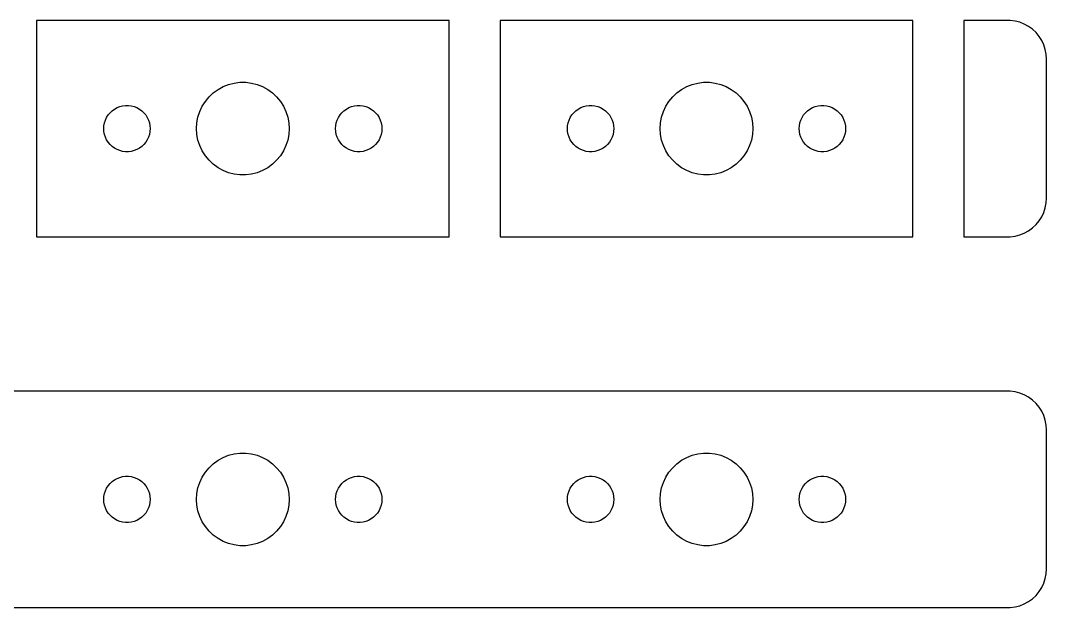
# Model space of a CAD drawing. Header units: metres. Extents: x -52 to 52, y -7 to 79.
# Drawn here: x -14.4 to 52, y -7 to 31 of the extents above; entities that cross this region are included whole.
import ezdxf

# ---------------------------------------------------------------- set-up
doc = ezdxf.new("R2010")
doc.units = ezdxf.units.M

msp = doc.modelspace()

# ---------------------------------------------------------------- linework, layer by layer
for p, q in [((13.3471, 30.9951), (-13.3471, 30.9951)), ((-13.3471, 30.9951), (-13.3471, 17.0049)), ((13.3471, 17.0049), (13.3471, 30.9951)), ((43.3471, 30.9951), (16.6529, 30.9951)), ((16.6529, 30.9951), (16.6529, 17.0049)), ((43.3471, 17.0049), (43.3471, 30.9951)), ((49.657, 30.9951), (46.6529, 30.9951)), ((46.6529, 30.9951), (46.6529, 17.0049)), ((49.9684, 30.9557), (49.657, 30.9951)), ((50.2725, 30.8776), (49.9684, 30.9557)), ((50.5644, 30.7621), (50.2725, 30.8776)), ((50.8396, 30.6108), (50.5644, 30.7621)), ((51.0936, 30.4263), (50.8396, 30.6108)), ((51.3224, 30.2114), (51.0936, 30.4263)), ((51.5225, 29.9695), (51.3224, 30.2114)), ((51.6908, 29.7044), (51.5225, 29.9695)), ((51.8244, 29.4203), (51.6908, 29.7044)), ((51.9214, 29.1217), (51.8244, 29.4203)), ((51.9803, 28.8133), (51.9214, 29.1217)), ((52, 28.5), (51.9803, 28.8133)), ((52, 19.5), (52, 28.5)), ((-1.60747, 26.533), (-1.27733, 26.7145)), ((-1.27733, 26.7145), (-0.927048, 26.8532)), ((-0.927048, 26.8532), (-0.562134, 26.9469)), ((-0.562134, 26.9469), (-0.18837, 26.9941)), ((-0.18837, 26.9941), (0.18837, 26.9941)), ((0.18837, 26.9941), (0.562134, 26.9469)), ((0.562134, 26.9469), (0.927048, 26.8532)), ((0.927048, 26.8532), (1.27733, 26.7145)), ((1.27733, 26.7145), (1.60747, 26.533)), ((28.3925, 26.533), (28.7227, 26.7145)), ((28.7227, 26.7145), (29.0729, 26.8532)), ((29.0729, 26.8532), (29.4379, 26.9469)), ((29.4379, 26.9469), (29.8116, 26.9941)), ((29.8116, 26.9941), (30.1884, 26.9941)), ((30.1884, 26.9941), (30.5621, 26.9469)), ((30.5621, 26.9469), (30.927, 26.8532)), ((30.927, 26.8532), (31.2773, 26.7145)), ((31.2773, 26.7145), (31.6075, 26.533)), ((-2.42705, 25.7634), (-2.1869, 26.0536)), ((-2.1869, 26.0536), (-1.91226, 26.3115)), ((-1.91226, 26.3115), (-1.60747, 26.533)), ((1.60747, 26.533), (1.91226, 26.3115)), ((1.91226, 26.3115), (2.1869, 26.0536)), ((2.1869, 26.0536), (2.42705, 25.7634)), ((27.5729, 25.7634), (27.8131, 26.0536)), ((27.8131, 26.0536), (28.0877, 26.3115)), ((28.0877, 26.3115), (28.3925, 26.533)), ((31.6075, 26.533), (31.9123, 26.3115)), ((31.9123, 26.3115), (32.1869, 26.0536)), ((32.1869, 26.0536), (32.427, 25.7634)), ((-8.45613, 25.1558), (-8.30373, 25.2665)), ((-8.30373, 25.2665), (-8.13866, 25.3572)), ((-8.13866, 25.3572), (-7.96352, 25.4266)), ((-7.96352, 25.4266), (-7.78107, 25.4734)), ((-7.78107, 25.4734), (-7.59418, 25.497)), ((-7.59418, 25.497), (-7.40581, 25.497)), ((-7.40581, 25.497), (-7.21892, 25.4734)), ((-7.21892, 25.4734), (-7.03647, 25.4266)), ((-7.03647, 25.4266), (-6.86133, 25.3572)), ((-6.86133, 25.3572), (-6.69626, 25.2665)), ((-6.69626, 25.2665), (-6.54385, 25.1558)), ((-2.78932, 25.1044), (-2.62891, 25.4453)), ((-2.62891, 25.4453), (-2.42705, 25.7634)), ((2.42705, 25.7634), (2.62891, 25.4453)), ((2.62891, 25.4453), (2.78932, 25.1044)), ((6.54385, 25.1558), (6.69626, 25.2665)), ((6.69626, 25.2665), (6.86133, 25.3572)), ((6.86133, 25.3572), (7.03647, 25.4266)), ((7.03647, 25.4266), (7.21892, 25.4734)), ((7.21892, 25.4734), (7.40581, 25.497)), ((7.40581, 25.497), (7.59418, 25.497)), ((7.59418, 25.497), (7.78107, 25.4734)), ((7.78107, 25.4734), (7.96352, 25.4266)), ((7.96352, 25.4266), (8.13866, 25.3572)), ((8.13866, 25.3572), (8.30373, 25.2665)), ((8.30373, 25.2665), (8.45613, 25.1558)), ((21.5439, 25.1558), (21.6963, 25.2665)), ((21.6963, 25.2665), (21.8613, 25.3572)), ((21.8613, 25.3572), (22.0365, 25.4266)), ((22.0365, 25.4266), (22.2189, 25.4734)), ((22.2189, 25.4734), (22.4058, 25.497)), ((22.4058, 25.497), (22.5942, 25.497)), ((22.5942, 25.497), (22.7811, 25.4734)), ((22.7811, 25.4734), (22.9635, 25.4266)), ((22.9635, 25.4266), (23.1387, 25.3572)), ((23.1387, 25.3572), (23.3037, 25.2665)), ((23.3037, 25.2665), (23.4561, 25.1558)), ((27.2107, 25.1044), (27.3711, 25.4453)), ((27.3711, 25.4453), (27.5729, 25.7634)), ((32.427, 25.7634), (32.6289, 25.4453)), ((32.6289, 25.4453), (32.7893, 25.1044)), ((36.5439, 25.1558), (36.6963, 25.2665)), ((36.6963, 25.2665), (36.8613, 25.3572)), ((36.8613, 25.3572), (37.0365, 25.4266)), ((37.0365, 25.4266), (37.2189, 25.4734)), ((37.2189, 25.4734), (37.4058, 25.497)), ((37.4058, 25.497), (37.5942, 25.497)), ((37.5942, 25.497), (37.7811, 25.4734)), ((37.7811, 25.4734), (37.9635, 25.4266)), ((37.9635, 25.4266), (38.1387, 25.3572)), ((38.1387, 25.3572), (38.3037, 25.2665)), ((38.3037, 25.2665), (38.4561, 25.1558)), ((-8.89465, 24.5522), (-8.81445, 24.7226)), ((-8.81445, 24.7226), (-8.71352, 24.8817)), ((-8.71352, 24.8817), (-8.59344, 25.0268)), ((-8.59344, 25.0268), (-8.45613, 25.1558)), ((-6.54385, 25.1558), (-6.40654, 25.0268)), ((-6.40654, 25.0268), (-6.28647, 24.8817)), ((-6.28647, 24.8817), (-6.18553, 24.7226)), ((-6.18553, 24.7226), (-6.10533, 24.5522)), ((-2.97633, 24.376), (-2.90575, 24.7461)), ((-2.90575, 24.7461), (-2.78932, 25.1044)), ((2.78932, 25.1044), (2.90575, 24.7461)), ((2.90575, 24.7461), (2.97633, 24.376)), ((6.10533, 24.5522), (6.18553, 24.7226)), ((6.18553, 24.7226), (6.28647, 24.8817)), ((6.28647, 24.8817), (6.40654, 25.0268)), ((6.40654, 25.0268), (6.54385, 25.1558)), ((8.45613, 25.1558), (8.59344, 25.0268)), ((8.59344, 25.0268), (8.71352, 24.8817)), ((8.71352, 24.8817), (8.81445, 24.7226)), ((8.81445, 24.7226), (8.89465, 24.5522)), ((21.1053, 24.5522), (21.1855, 24.7226)), ((21.1855, 24.7226), (21.2865, 24.8817)), ((21.2865, 24.8817), (21.4065, 25.0268)), ((21.4065, 25.0268), (21.5439, 25.1558)), ((23.4561, 25.1558), (23.5934, 25.0268)), ((23.5934, 25.0268), (23.7135, 24.8817)), ((23.7135, 24.8817), (23.8145, 24.7226)), ((23.8145, 24.7226), (23.8947, 24.5522)), ((27.0237, 24.376), (27.0942, 24.7461)), ((27.0942, 24.7461), (27.2107, 25.1044)), ((32.7893, 25.1044), (32.9057, 24.7461)), ((32.9057, 24.7461), (32.9763, 24.376)), ((36.1053, 24.5522), (36.1855, 24.7226)), ((36.1855, 24.7226), (36.2865, 24.8817)), ((36.2865, 24.8817), (36.4065, 25.0268)), ((36.4065, 25.0268), (36.5439, 25.1558)), ((38.4561, 25.1558), (38.5934, 25.0268)), ((38.5934, 25.0268), (38.7135, 24.8817)), ((38.7135, 24.8817), (38.8145, 24.7226)), ((38.8145, 24.7226), (38.8947, 24.5522)), ((-9, 24), (-8.98816, 24.188)), ((-8.98816, 23.812), (-9, 24)), ((-8.98816, 24.188), (-8.95287, 24.373)), ((-8.95287, 24.373), (-8.89465, 24.5522)), ((-6.10533, 24.5522), (-6.04712, 24.373)), ((-6.04712, 24.373), (-6.01183, 24.188)), ((-6.01183, 24.188), (-6, 24)), ((-6, 24), (-6.01183, 23.812)), ((-3, 24), (-2.97633, 24.376)), ((-2.97633, 23.624), (-3, 24)), ((2.97633, 24.376), (3, 24)), ((3, 24), (2.97633, 23.624)), ((6, 24), (6.01183, 24.188)), ((6.01183, 23.812), (6, 24)), ((6.01183, 24.188), (6.04712, 24.373)), ((6.04712, 24.373), (6.10533, 24.5522)), ((8.89465, 24.5522), (8.95287, 24.373)), ((8.95287, 24.373), (8.98816, 24.188)), ((8.98816, 24.188), (9, 24)), ((9, 24), (8.98816, 23.812)), ((21, 24), (21.0118, 24.188)), ((21.0118, 23.812), (21, 24)), ((21.0118, 24.188), (21.0471, 24.373)), ((21.0471, 24.373), (21.1053, 24.5522)), ((23.8947, 24.5522), (23.9529, 24.373)), ((23.9529, 24.373), (23.9882, 24.188)), ((23.9882, 24.188), (24, 24)), ((24, 24), (23.9882, 23.812)), ((27, 24), (27.0237, 24.376)), ((27.0237, 23.624), (27, 24)), ((32.9763, 24.376), (33, 24)), ((33, 24), (32.9763, 23.624)), ((36, 24), (36.0118, 24.188)), ((36.0118, 23.812), (36, 24)), ((36.0118, 24.188), (36.0471, 24.373)), ((36.0471, 24.373), (36.1053, 24.5522)), ((38.8947, 24.5522), (38.9529, 24.373)), ((38.9529, 24.373), (38.9882, 24.188)), ((38.9882, 24.188), (39, 24)), ((39, 24), (38.9882, 23.812)), ((-8.95287, 23.627), (-8.98816, 23.812)), ((-8.89465, 23.4478), (-8.95287, 23.627)), ((-8.81445, 23.2774), (-8.89465, 23.4478)), ((-8.71352, 23.1183), (-8.81445, 23.2774)), ((-6.18553, 23.2774), (-6.28647, 23.1183)), ((-6.10533, 23.4478), (-6.18553, 23.2774)), ((-6.04712, 23.627), (-6.10533, 23.4478)), ((-6.01183, 23.812), (-6.04712, 23.627)), ((-2.90575, 23.2539), (-2.97633, 23.624)), ((-2.78932, 22.8956), (-2.90575, 23.2539)), ((2.90575, 23.2539), (2.78932, 22.8956)), ((2.97633, 23.624), (2.90575, 23.2539)), ((6.04712, 23.627), (6.01183, 23.812)), ((6.10533, 23.4478), (6.04712, 23.627)), ((6.18553, 23.2774), (6.10533, 23.4478)), ((6.28647, 23.1183), (6.18553, 23.2774)), ((8.81445, 23.2774), (8.71352, 23.1183)), ((8.89465, 23.4478), (8.81445, 23.2774)), ((8.95287, 23.627), (8.89465, 23.4478)), ((8.98816, 23.812), (8.95287, 23.627)), ((21.0471, 23.627), (21.0118, 23.812)), ((21.1053, 23.4478), (21.0471, 23.627)), ((21.1855, 23.2774), (21.1053, 23.4478)), ((21.2865, 23.1183), (21.1855, 23.2774)), ((23.8145, 23.2774), (23.7135, 23.1183)), ((23.8947, 23.4478), (23.8145, 23.2774)), ((23.9529, 23.627), (23.8947, 23.4478)), ((23.9882, 23.812), (23.9529, 23.627)), ((27.0942, 23.2539), (27.0237, 23.624)), ((27.2107, 22.8956), (27.0942, 23.2539)), ((32.9057, 23.2539), (32.7893, 22.8956)), ((32.9763, 23.624), (32.9057, 23.2539)), ((36.0471, 23.627), (36.0118, 23.812)), ((36.1053, 23.4478), (36.0471, 23.627)), ((36.1855, 23.2774), (36.1053, 23.4478)), ((36.2865, 23.1183), (36.1855, 23.2774)), ((38.8145, 23.2774), (38.7135, 23.1183)), ((38.8947, 23.4478), (38.8145, 23.2774)), ((38.9529, 23.627), (38.8947, 23.4478)), ((38.9882, 23.812), (38.9529, 23.627)), ((-8.59344, 22.9732), (-8.71352, 23.1183)), ((-8.45613, 22.8442), (-8.59344, 22.9732)), ((-8.30373, 22.7335), (-8.45613, 22.8442)), ((-8.13866, 22.6428), (-8.30373, 22.7335)), ((-7.96352, 22.5734), (-8.13866, 22.6428)), ((-7.78107, 22.5266), (-7.96352, 22.5734)), ((-7.03647, 22.5734), (-7.21892, 22.5266)), ((-6.86133, 22.6428), (-7.03647, 22.5734)), ((-6.69626, 22.7335), (-6.86133, 22.6428)), ((-6.54385, 22.8442), (-6.69626, 22.7335)), ((-6.40654, 22.9732), (-6.54385, 22.8442)), ((-6.28647, 23.1183), (-6.40654, 22.9732)), ((-2.62891, 22.5547), (-2.78932, 22.8956)), ((2.78932, 22.8956), (2.62891, 22.5547)), ((6.40654, 22.9732), (6.28647, 23.1183)), ((6.54385, 22.8442), (6.40654, 22.9732)), ((6.69626, 22.7335), (6.54385, 22.8442)), ((6.86133, 22.6428), (6.69626, 22.7335)), ((7.03647, 22.5734), (6.86133, 22.6428)), ((7.21892, 22.5266), (7.03647, 22.5734)), ((7.96352, 22.5734), (7.78107, 22.5266)), ((8.13866, 22.6428), (7.96352, 22.5734)), ((8.30373, 22.7335), (8.13866, 22.6428)), ((8.45613, 22.8442), (8.30373, 22.7335)), ((8.59344, 22.9732), (8.45613, 22.8442)), ((8.71352, 23.1183), (8.59344, 22.9732)), ((21.4065, 22.9732), (21.2865, 23.1183)), ((21.5439, 22.8442), (21.4065, 22.9732)), ((21.6963, 22.7335), (21.5439, 22.8442)), ((21.8613, 22.6428), (21.6963, 22.7335)), ((22.0365, 22.5734), (21.8613, 22.6428)), ((22.2189, 22.5266), (22.0365, 22.5734)), ((22.9635, 22.5734), (22.7811, 22.5266)), ((23.1387, 22.6428), (22.9635, 22.5734)), ((23.3037, 22.7335), (23.1387, 22.6428)), ((23.4561, 22.8442), (23.3037, 22.7335)), ((23.5934, 22.9732), (23.4561, 22.8442)), ((23.7135, 23.1183), (23.5934, 22.9732)), ((27.3711, 22.5547), (27.2107, 22.8956)), ((32.7893, 22.8956), (32.6289, 22.5547)), ((36.4065, 22.9732), (36.2865, 23.1183)), ((36.5439, 22.8442), (36.4065, 22.9732)), ((36.6963, 22.7335), (36.5439, 22.8442)), ((36.8613, 22.6428), (36.6963, 22.7335)), ((37.0365, 22.5734), (36.8613, 22.6428)), ((37.2189, 22.5266), (37.0365, 22.5734)), ((37.9635, 22.5734), (37.7811, 22.5266)), ((38.1387, 22.6428), (37.9635, 22.5734)), ((38.3037, 22.7335), (38.1387, 22.6428)), ((38.4561, 22.8442), (38.3037, 22.7335)), ((38.5934, 22.9732), (38.4561, 22.8442)), ((38.7135, 23.1183), (38.5934, 22.9732)), ((-7.59418, 22.503), (-7.78107, 22.5266)), ((-7.40581, 22.503), (-7.59418, 22.503)), ((-7.21892, 22.5266), (-7.40581, 22.503)), ((-2.42705, 22.2366), (-2.62891, 22.5547)), ((-2.1869, 21.9464), (-2.42705, 22.2366)), ((-1.91226, 21.6885), (-2.1869, 21.9464)), ((2.1869, 21.9464), (1.91226, 21.6885)), ((2.42705, 22.2366), (2.1869, 21.9464)), ((2.62891, 22.5547), (2.42705, 22.2366)), ((7.40581, 22.503), (7.21892, 22.5266)), ((7.59418, 22.503), (7.40581, 22.503)), ((7.78107, 22.5266), (7.59418, 22.503)), ((22.4058, 22.503), (22.2189, 22.5266)), ((22.5942, 22.503), (22.4058, 22.503)), ((22.7811, 22.5266), (22.5942, 22.503)), ((27.5729, 22.2366), (27.3711, 22.5547)), ((27.8131, 21.9464), (27.5729, 22.2366)), ((28.0877, 21.6885), (27.8131, 21.9464)), ((32.1869, 21.9464), (31.9123, 21.6885)), ((32.427, 22.2366), (32.1869, 21.9464)), ((32.6289, 22.5547), (32.427, 22.2366)), ((37.4058, 22.503), (37.2189, 22.5266)), ((37.5942, 22.503), (37.4058, 22.503)), ((37.7811, 22.5266), (37.5942, 22.503)), ((-1.60747, 21.467), (-1.91226, 21.6885)), ((-1.27733, 21.2855), (-1.60747, 21.467)), ((-0.927048, 21.1468), (-1.27733, 21.2855)), ((1.27733, 21.2855), (0.927048, 21.1468)), ((1.60747, 21.467), (1.27733, 21.2855)), ((1.91226, 21.6885), (1.60747, 21.467)), ((28.3925, 21.467), (28.0877, 21.6885)), ((28.7227, 21.2855), (28.3925, 21.467)), ((29.0729, 21.1468), (28.7227, 21.2855)), ((31.2773, 21.2855), (30.927, 21.1468)), ((31.6075, 21.467), (31.2773, 21.2855)), ((31.9123, 21.6885), (31.6075, 21.467)), ((-0.562134, 21.0531), (-0.927048, 21.1468)), ((-0.18837, 21.0059), (-0.562134, 21.0531)), ((0.18837, 21.0059), (-0.18837, 21.0059)), ((0.562134, 21.0531), (0.18837, 21.0059)), ((0.927048, 21.1468), (0.562134, 21.0531)), ((29.4379, 21.0531), (29.0729, 21.1468)), ((29.8116, 21.0059), (29.4379, 21.0531)), ((30.1884, 21.0059), (29.8116, 21.0059)), ((30.5621, 21.0531), (30.1884, 21.0059)), ((30.927, 21.1468), (30.5621, 21.0531)), ((51.9803, 19.1867), (52, 19.5)), ((51.8244, 18.5797), (51.9214, 18.8783)), ((51.9214, 18.8783), (51.9803, 19.1867)), ((51.3224, 17.7886), (51.5225, 18.0305)), ((51.5225, 18.0305), (51.6908, 18.2956)), ((51.6908, 18.2956), (51.8244, 18.5797)), ((50.5644, 17.2379), (50.8396, 17.3892)), ((50.8396, 17.3892), (51.0936, 17.5737)), ((51.0936, 17.5737), (51.3224, 17.7886)), ((-13.3471, 17.0049), (13.3471, 17.0049)), ((16.6529, 17.0049), (43.3471, 17.0049)), ((46.6529, 17.0049), (49.657, 17.0049)), ((49.657, 17.0049), (49.9684, 17.0443)), ((49.9684, 17.0443), (50.2725, 17.1224)), ((50.2725, 17.1224), (50.5644, 17.2379)), ((49.657, 6.99506), (-49.657, 6.99506)), ((49.9684, 6.9557), (49.657, 6.99506)), ((50.2725, 6.87764), (49.9684, 6.9557)), ((50.5644, 6.76205), (50.2725, 6.87764)), ((50.8396, 6.61081), (50.5644, 6.76205)), ((51.0936, 6.42627), (50.8396, 6.61081)), ((51.3224, 6.21136), (51.0936, 6.42627)), ((51.5225, 5.96945), (51.3224, 6.21136)), ((51.6908, 5.70438), (51.5225, 5.96945)), ((51.8244, 5.4203), (51.6908, 5.70438)), ((51.9214, 5.12172), (51.8244, 5.4203)), ((51.9803, 4.81332), (51.9214, 5.12172)), ((52, 4.5), (51.9803, 4.81332)), ((52, -4.5), (52, 4.5)), ((-1.60747, 2.53297), (-1.27733, 2.71448)), ((-1.27733, 2.71448), (-0.927048, 2.85316)), ((-0.927048, 2.85316), (-0.562134, 2.94685)), ((-0.562134, 2.94685), (-0.18837, 2.99408)), ((-0.18837, 2.99408), (0.18837, 2.99408)), ((0.18837, 2.99408), (0.562134, 2.94685)), ((0.562134, 2.94685), (0.927048, 2.85316)), ((0.927048, 2.85316), (1.27733, 2.71448)), ((1.27733, 2.71448), (1.60747, 2.53297)), ((28.3925, 2.53297), (28.7227, 2.71448)), ((28.7227, 2.71448), (29.0729, 2.85316)), ((29.0729, 2.85316), (29.4379, 2.94685)), ((29.4379, 2.94685), (29.8116, 2.99408)), ((29.8116, 2.99408), (30.1884, 2.99408)), ((30.1884, 2.99408), (30.5621, 2.94685)), ((30.5621, 2.94685), (30.927, 2.85316)), ((30.927, 2.85316), (31.2773, 2.71448)), ((31.2773, 2.71448), (31.6075, 2.53297)), ((-2.42705, 1.76335), (-2.1869, 2.05363)), ((-2.1869, 2.05363), (-1.91226, 2.31154)), ((-1.91226, 2.31154), (-1.60747, 2.53297)), ((1.60747, 2.53297), (1.91226, 2.31154)), ((1.91226, 2.31154), (2.1869, 2.05363)), ((2.1869, 2.05363), (2.42705, 1.76335)), ((27.5729, 1.76335), (27.8131, 2.05363)), ((27.8131, 2.05363), (28.0877, 2.31154)), ((28.0877, 2.31154), (28.3925, 2.53297)), ((31.6075, 2.53297), (31.9123, 2.31154)), ((31.9123, 2.31154), (32.1869, 2.05363)), ((32.1869, 2.05363), (32.427, 1.76335)), ((-8.30373, 1.26648), (-8.13866, 1.35724)), ((-8.13866, 1.35724), (-7.96352, 1.42657)), ((-7.96352, 1.42657), (-7.78107, 1.47342)), ((-7.78107, 1.47342), (-7.59418, 1.49704)), ((-7.59418, 1.49704), (-7.40581, 1.49704)), ((-7.40581, 1.49704), (-7.21892, 1.47342)), ((-7.21892, 1.47342), (-7.03647, 1.42657)), ((-7.03647, 1.42657), (-6.86133, 1.35724)), ((-6.86133, 1.35724), (-6.69626, 1.26648)), ((-2.78932, 1.10437), (-2.62891, 1.44525)), ((-2.62891, 1.44525), (-2.42705, 1.76335)), ((2.42705, 1.76335), (2.62891, 1.44525)), ((2.62891, 1.44525), (2.78932, 1.10437)), ((6.69626, 1.26648), (6.86133, 1.35724)), ((6.86133, 1.35724), (7.03647, 1.42657)), ((7.03647, 1.42657), (7.21892, 1.47342)), ((7.21892, 1.47342), (7.40581, 1.49704)), ((7.40581, 1.49704), (7.59418, 1.49704)), ((7.59418, 1.49704), (7.78107, 1.47342)), ((7.78107, 1.47342), (7.96352, 1.42657)), ((7.96352, 1.42657), (8.13866, 1.35724)), ((8.13866, 1.35724), (8.30373, 1.26648)), ((21.6963, 1.26648), (21.8613, 1.35724)), ((21.8613, 1.35724), (22.0365, 1.42657)), ((22.0365, 1.42657), (22.2189, 1.47342)), ((22.2189, 1.47342), (22.4058, 1.49704)), ((22.4058, 1.49704), (22.5942, 1.49704)), ((22.5942, 1.49704), (22.7811, 1.47342)), ((22.7811, 1.47342), (22.9635, 1.42657)), ((22.9635, 1.42657), (23.1387, 1.35724)), ((23.1387, 1.35724), (23.3037, 1.26648)), ((27.2107, 1.10437), (27.3711, 1.44525)), ((27.3711, 1.44525), (27.5729, 1.76335)), ((32.427, 1.76335), (32.6289, 1.44525)), ((32.6289, 1.44525), (32.7893, 1.10437)), ((36.6963, 1.26648), (36.8613, 1.35724)), ((36.8613, 1.35724), (37.0365, 1.42657)), ((37.0365, 1.42657), (37.2189, 1.47342)), ((37.2189, 1.47342), (37.4058, 1.49704)), ((37.4058, 1.49704), (37.5942, 1.49704)), ((37.5942, 1.49704), (37.7811, 1.47342)), ((37.7811, 1.47342), (37.9635, 1.42657)), ((37.9635, 1.42657), (38.1387, 1.35724)), ((38.1387, 1.35724), (38.3037, 1.26648)), ((-8.89465, 0.552185), (-8.81445, 0.722626)), ((-8.81445, 0.722626), (-8.71352, 0.881668)), ((-8.71352, 0.881668), (-8.59344, 1.02681)), ((-8.59344, 1.02681), (-8.45613, 1.15576)), ((-8.45613, 1.15576), (-8.30373, 1.26648)), ((-6.69626, 1.26648), (-6.54385, 1.15576)), ((-6.54385, 1.15576), (-6.40654, 1.02681)), ((-6.40654, 1.02681), (-6.28647, 0.881668)), ((-6.28647, 0.881668), (-6.18553, 0.722626)), ((-6.18553, 0.722626), (-6.10533, 0.552185)), ((-2.97633, 0.375992), (-2.90575, 0.746063)), ((-2.90575, 0.746063), (-2.78932, 1.10437)), ((2.78932, 1.10437), (2.90575, 0.746063)), ((2.90575, 0.746063), (2.97633, 0.375992)), ((6.10533, 0.552185), (6.18553, 0.722626)), ((6.18553, 0.722626), (6.28647, 0.881668)), ((6.28647, 0.881668), (6.40654, 1.02681)), ((6.40654, 1.02681), (6.54385, 1.15576)), ((6.54385, 1.15576), (6.69626, 1.26648)), ((8.30373, 1.26648), (8.45613, 1.15576)), ((8.45613, 1.15576), (8.59344, 1.02681)), ((8.59344, 1.02681), (8.71352, 0.881668)), ((8.71352, 0.881668), (8.81445, 0.722626)), ((8.81445, 0.722626), (8.89465, 0.552185)), ((21.1053, 0.552185), (21.1855, 0.722626)), ((21.1855, 0.722626), (21.2865, 0.881668)), ((21.2865, 0.881668), (21.4065, 1.02681)), ((21.4065, 1.02681), (21.5439, 1.15576)), ((21.5439, 1.15576), (21.6963, 1.26648)), ((23.3037, 1.26648), (23.4561, 1.15576)), ((23.4561, 1.15576), (23.5934, 1.02681)), ((23.5934, 1.02681), (23.7135, 0.881668)), ((23.7135, 0.881668), (23.8145, 0.722626)), ((23.8145, 0.722626), (23.8947, 0.552185)), ((27.0237, 0.375992), (27.0942, 0.746063)), ((27.0942, 0.746063), (27.2107, 1.10437)), ((32.7893, 1.10437), (32.9057, 0.746063)), ((32.9057, 0.746063), (32.9763, 0.375992)), ((36.1053, 0.552185), (36.1855, 0.722626)), ((36.1855, 0.722626), (36.2865, 0.881668)), ((36.2865, 0.881668), (36.4065, 1.02681)), ((36.4065, 1.02681), (36.5439, 1.15576)), ((36.5439, 1.15576), (36.6963, 1.26648)), ((38.3037, 1.26648), (38.4561, 1.15576)), ((38.4561, 1.15576), (38.5934, 1.02681)), ((38.5934, 1.02681), (38.7135, 0.881668)), ((38.7135, 0.881668), (38.8145, 0.722626)), ((38.8145, 0.722626), (38.8947, 0.552185)), ((-9, 0), (-8.98816, 0.187988)), ((-8.98816, -0.187988), (-9, 0)), ((-8.98816, 0.187988), (-8.95287, 0.373032)), ((-8.95287, 0.373032), (-8.89465, 0.552185)), ((-6.10533, 0.552185), (-6.04712, 0.373032)), ((-6.04712, 0.373032), (-6.01183, 0.187988)), ((-6.01183, 0.187988), (-6, 0)), ((-6, 0), (-6.01183, -0.187988)), ((-3, 0), (-2.97633, 0.375992)), ((-2.97633, -0.375992), (-3, 0)), ((2.97633, 0.375992), (3, 0)), ((3, 0), (2.97633, -0.375992)), ((6, 0), (6.01183, 0.187988)), ((6.01183, -0.187988), (6, 0)), ((6.01183, 0.187988), (6.04712, 0.373032)), ((6.04712, 0.373032), (6.10533, 0.552185)), ((8.89465, 0.552185), (8.95287, 0.373032)), ((8.95287, 0.373032), (8.98816, 0.187988)), ((8.98816, 0.187988), (9, 0)), ((9, 0), (8.98816, -0.187988)), ((21, 0), (21.0118, 0.187988)), ((21.0118, -0.187988), (21, 0)), ((21.0118, 0.187988), (21.0471, 0.373032)), ((21.0471, 0.373032), (21.1053, 0.552185)), ((23.8947, 0.552185), (23.9529, 0.373032)), ((23.9529, 0.373032), (23.9882, 0.187988)), ((23.9882, 0.187988), (24, 0)), ((24, 0), (23.9882, -0.187988)), ((27, 0), (27.0237, 0.375992)), ((27.0237, -0.375992), (27, 0)), ((32.9763, 0.375992), (33, 0)), ((33, 0), (32.9763, -0.375992)), ((36, 0), (36.0118, 0.187988)), ((36.0118, -0.187988), (36, 0)), ((36.0118, 0.187988), (36.0471, 0.373032)), ((36.0471, 0.373032), (36.1053, 0.552185)), ((38.8947, 0.552185), (38.9529, 0.373032)), ((38.9529, 0.373032), (38.9882, 0.187988)), ((38.9882, 0.187988), (39, 0)), ((39, 0), (38.9882, -0.187988)), ((-8.95287, -0.373032), (-8.98816, -0.187988)), ((-8.89465, -0.552185), (-8.95287, -0.373032)), ((-8.81445, -0.722626), (-8.89465, -0.552185)), ((-6.10533, -0.552185), (-6.18553, -0.722626)), ((-6.04712, -0.373032), (-6.10533, -0.552185)), ((-6.01183, -0.187988), (-6.04712, -0.373032)), ((-2.90575, -0.746063), (-2.97633, -0.375992)), ((2.97633, -0.375992), (2.90575, -0.746063)), ((6.04712, -0.373032), (6.01183, -0.187988)), ((6.10533, -0.552185), (6.04712, -0.373032)), ((6.18553, -0.722626), (6.10533, -0.552185)), ((8.89465, -0.552185), (8.81445, -0.722626)), ((8.95287, -0.373032), (8.89465, -0.552185)), ((8.98816, -0.187988), (8.95287, -0.373032)), ((21.0471, -0.373032), (21.0118, -0.187988)), ((21.1053, -0.552185), (21.0471, -0.373032)), ((21.1855, -0.722626), (21.1053, -0.552185)), ((23.8947, -0.552185), (23.8145, -0.722626)), ((23.9529, -0.373032), (23.8947, -0.552185)), ((23.9882, -0.187988), (23.9529, -0.373032)), ((27.0942, -0.746063), (27.0237, -0.375992)), ((32.9763, -0.375992), (32.9057, -0.746063)), ((36.0471, -0.373032), (36.0118, -0.187988)), ((36.1053, -0.552185), (36.0471, -0.373032)), ((36.1855, -0.722626), (36.1053, -0.552185)), ((38.8947, -0.552185), (38.8145, -0.722626)), ((38.9529, -0.373032), (38.8947, -0.552185)), ((38.9882, -0.187988), (38.9529, -0.373032)), ((-8.71352, -0.881668), (-8.81445, -0.722626)), ((-8.59344, -1.02681), (-8.71352, -0.881668)), ((-8.45613, -1.15576), (-8.59344, -1.02681)), ((-8.30373, -1.26648), (-8.45613, -1.15576)), ((-8.13866, -1.35724), (-8.30373, -1.26648)), ((-6.69626, -1.26648), (-6.86133, -1.35724)), ((-6.54385, -1.15576), (-6.69626, -1.26648)), ((-6.40654, -1.02681), (-6.54385, -1.15576)), ((-6.28647, -0.881668), (-6.40654, -1.02681)), ((-6.18553, -0.722626), (-6.28647, -0.881668)), ((-2.78932, -1.10437), (-2.90575, -0.746063)), ((-2.62891, -1.44525), (-2.78932, -1.10437)), ((2.78932, -1.10437), (2.62891, -1.44525)), ((2.90575, -0.746063), (2.78932, -1.10437)), ((6.28647, -0.881668), (6.18553, -0.722626)), ((6.40654, -1.02681), (6.28647, -0.881668)), ((6.54385, -1.15576), (6.40654, -1.02681)), ((6.69626, -1.26648), (6.54385, -1.15576)), ((6.86133, -1.35724), (6.69626, -1.26648)), ((8.30373, -1.26648), (8.13866, -1.35724)), ((8.45613, -1.15576), (8.30373, -1.26648)), ((8.59344, -1.02681), (8.45613, -1.15576)), ((8.71352, -0.881668), (8.59344, -1.02681)), ((8.81445, -0.722626), (8.71352, -0.881668)), ((21.2865, -0.881668), (21.1855, -0.722626)), ((21.4065, -1.02681), (21.2865, -0.881668)), ((21.5439, -1.15576), (21.4065, -1.02681)), ((21.6963, -1.26648), (21.5439, -1.15576)), ((21.8613, -1.35724), (21.6963, -1.26648)), ((23.3037, -1.26648), (23.1387, -1.35724)), ((23.4561, -1.15576), (23.3037, -1.26648)), ((23.5934, -1.02681), (23.4561, -1.15576)), ((23.7135, -0.881668), (23.5934, -1.02681)), ((23.8145, -0.722626), (23.7135, -0.881668)), ((27.2107, -1.10437), (27.0942, -0.746063)), ((27.3711, -1.44525), (27.2107, -1.10437)), ((32.7893, -1.10437), (32.6289, -1.44525)), ((32.9057, -0.746063), (32.7893, -1.10437)), ((36.2865, -0.881668), (36.1855, -0.722626)), ((36.4065, -1.02681), (36.2865, -0.881668)), ((36.5439, -1.15576), (36.4065, -1.02681)), ((36.6963, -1.26648), (36.5439, -1.15576)), ((36.8613, -1.35724), (36.6963, -1.26648)), ((38.3037, -1.26648), (38.1387, -1.35724)), ((38.4561, -1.15576), (38.3037, -1.26648)), ((38.5934, -1.02681), (38.4561, -1.15576)), ((38.7135, -0.881668), (38.5934, -1.02681)), ((38.8145, -0.722626), (38.7135, -0.881668)), ((-7.96352, -1.42657), (-8.13866, -1.35724)), ((-7.78107, -1.47342), (-7.96352, -1.42657)), ((-7.59418, -1.49704), (-7.78107, -1.47342)), ((-7.40581, -1.49704), (-7.59418, -1.49704)), ((-7.21892, -1.47342), (-7.40581, -1.49704)), ((-7.03647, -1.42657), (-7.21892, -1.47342)), ((-6.86133, -1.35724), (-7.03647, -1.42657)), ((-2.42705, -1.76335), (-2.62891, -1.44525)), ((-2.1869, -2.05363), (-2.42705, -1.76335)), ((2.42705, -1.76335), (2.1869, -2.05363)), ((2.62891, -1.44525), (2.42705, -1.76335)), ((7.03647, -1.42657), (6.86133, -1.35724)), ((7.21892, -1.47342), (7.03647, -1.42657)), ((7.40581, -1.49704), (7.21892, -1.47342)), ((7.59418, -1.49704), (7.40581, -1.49704)), ((7.78107, -1.47342), (7.59418, -1.49704)), ((7.96352, -1.42657), (7.78107, -1.47342)), ((8.13866, -1.35724), (7.96352, -1.42657)), ((22.0365, -1.42657), (21.8613, -1.35724)), ((22.2189, -1.47342), (22.0365, -1.42657)), ((22.4058, -1.49704), (22.2189, -1.47342)), ((22.5942, -1.49704), (22.4058, -1.49704)), ((22.7811, -1.47342), (22.5942, -1.49704)), ((22.9635, -1.42657), (22.7811, -1.47342)), ((23.1387, -1.35724), (22.9635, -1.42657)), ((27.5729, -1.76335), (27.3711, -1.44525)), ((27.8131, -2.05363), (27.5729, -1.76335)), ((32.427, -1.76335), (32.1869, -2.05363)), ((32.6289, -1.44525), (32.427, -1.76335)), ((37.0365, -1.42657), (36.8613, -1.35724)), ((37.2189, -1.47342), (37.0365, -1.42657)), ((37.4058, -1.49704), (37.2189, -1.47342)), ((37.5942, -1.49704), (37.4058, -1.49704)), ((37.7811, -1.47342), (37.5942, -1.49704)), ((37.9635, -1.42657), (37.7811, -1.47342)), ((38.1387, -1.35724), (37.9635, -1.42657)), ((-1.91226, -2.31154), (-2.1869, -2.05363)), ((-1.60747, -2.53297), (-1.91226, -2.31154)), ((-1.27733, -2.71448), (-1.60747, -2.53297)), ((1.60747, -2.53297), (1.27733, -2.71448)), ((1.91226, -2.31154), (1.60747, -2.53297)), ((2.1869, -2.05363), (1.91226, -2.31154)), ((28.0877, -2.31154), (27.8131, -2.05363)), ((28.3925, -2.53297), (28.0877, -2.31154)), ((28.7227, -2.71448), (28.3925, -2.53297)), ((31.6075, -2.53297), (31.2773, -2.71448)), ((31.9123, -2.31154), (31.6075, -2.53297)), ((32.1869, -2.05363), (31.9123, -2.31154)), ((-0.927048, -2.85316), (-1.27733, -2.71448)), ((-0.562134, -2.94685), (-0.927048, -2.85316)), ((-0.18837, -2.99408), (-0.562134, -2.94685)), ((0.18837, -2.99408), (-0.18837, -2.99408)), ((0.562134, -2.94685), (0.18837, -2.99408)), ((0.927048, -2.85316), (0.562134, -2.94685)), ((1.27733, -2.71448), (0.927048, -2.85316)), ((29.0729, -2.85316), (28.7227, -2.71448)), ((29.4379, -2.94685), (29.0729, -2.85316)), ((29.8116, -2.99408), (29.4379, -2.94685)), ((30.1884, -2.99408), (29.8116, -2.99408)), ((30.5621, -2.94685), (30.1884, -2.99408)), ((30.927, -2.85316), (30.5621, -2.94685)), ((31.2773, -2.71448), (30.927, -2.85316)), ((51.9803, -4.81332), (52, -4.5)), ((51.8244, -5.4203), (51.9214, -5.12172)), ((51.9214, -5.12172), (51.9803, -4.81332)), ((51.3224, -6.21136), (51.5225, -5.96945)), ((51.5225, -5.96945), (51.6908, -5.70438)), ((51.6908, -5.70438), (51.8244, -5.4203)), ((50.5644, -6.76205), (50.8396, -6.61081)), ((50.8396, -6.61081), (51.0936, -6.42627)), ((51.0936, -6.42627), (51.3224, -6.21136)), ((-49.657, -6.99506), (49.657, -6.99506)), ((49.657, -6.99506), (49.9684, -6.9557)), ((49.9684, -6.9557), (50.2725, -6.87764)), ((50.2725, -6.87764), (50.5644, -6.76205))]:
    msp.add_line(p, q)

doc.saveas('drawing.dxf')
